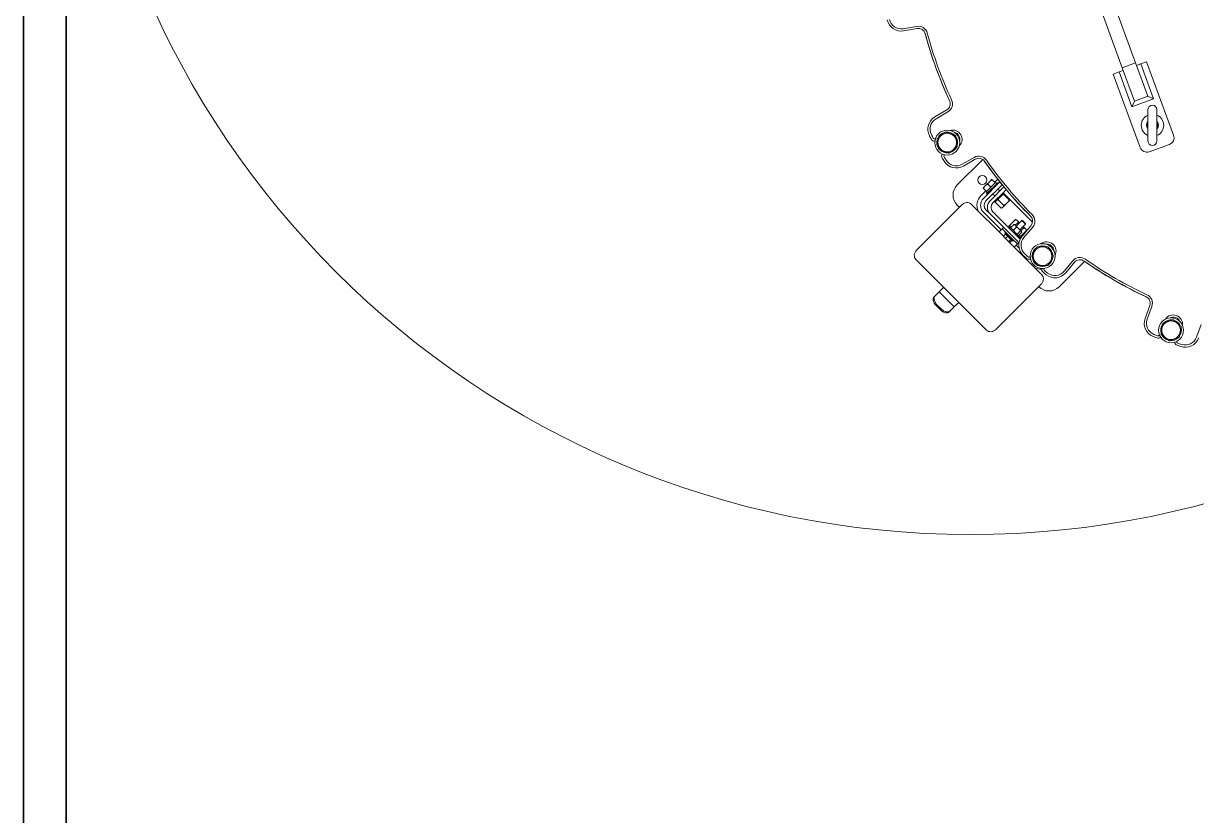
# Model space of a CAD drawing. Header units: inches. Extents: x 20 to 536, y 8 to 344.
# Drawn here: x 20 to 102.4, y 191.7 to 247.4 of the extents above; entities that cross this region are included whole.
import ezdxf

# ---------------------------------------------------------------- set-up
doc = ezdxf.new("R2010")
doc.units = ezdxf.units.IN
doc.header["$LTSCALE"] = 16
doc.header["$MEASUREMENT"] = 0
doc.layers.get('0').update_dxf_attribs({"lineweight": 25})
doc.layers.add('Border', color=7, linetype='Continuous', lineweight=35)
doc.layers.add('Visible', color=7, linetype='Continuous', lineweight=18)

# ---------------------------------------------------------------- blocks, each defined once
blk = doc.blocks.new('Borders 22x34_D')
at = {"layer": 'Border'}
for p, q in [((1.25, 21.5), (1.25, 0.5)), ((1.4375, 0.5), (1.4375, 21.3125))]:
    blk.add_line(p, q, dxfattribs=at)

msp = doc.modelspace()

# ---------------------------------------------------------------- linework, layer by layer
at = {"layer": 'Visible', "linetype": 'Continuous', "lineweight": 18}
for p, q in [((88.23923, 271.59338), (98.11781, 244.61512)), ((97.17879, 244.27128), (89.06596, 266.42728)), ((82.73601, 247.17741), (81.79432, 247.01137)), ((81.82124, 246.85872), (82.76293, 247.02476)), ((96.54328, 243.82559), (96.95411, 243.97602)), ((96.95411, 243.97602), (97.24755, 244.08347)), ((96.95411, 243.97602), (97.8524, 241.52281)), ((98.11781, 244.61512), (97.17879, 244.27128)), ((97.17879, 244.27128), (98.03839, 241.92371)), ((98.97742, 242.26755), (98.11781, 244.61512)), ((98.48003, 244.53476), (98.18658, 244.42731)), ((98.48003, 244.53476), (98.89085, 244.68519)), ((99.37831, 242.08155), (98.48003, 244.53476)), ((98.89085, 244.68519), (100.78198, 239.52054)), ((98.43441, 238.66094), (96.54328, 243.82559)), ((98.03839, 241.92371), (98.97742, 242.26755)), ((99.37831, 242.08155), (98.97742, 242.26755)), ((97.8524, 241.52281), (99.37831, 242.08155)), ((97.8524, 241.52281), (98.03839, 241.92371)), ((84.84749, 241.29746), (84.01939, 240.81935)), ((84.09689, 240.68512), (84.92499, 241.16323)), ((98.98377, 241.32479), (98.98377, 239.12007)), ((99.6137, 239.12007), (99.6137, 241.32479)), ((84.05255, 239.28543), (84.03582, 239.27577)), ((85.48064, 239.42587), (85.47519, 239.42127)), ((84.69082, 238.14128), (84.70755, 238.15093)), ((100.48439, 238.87911), (99.07585, 238.36334)), ((85.58475, 236.0272), (87.37429, 237.81674)), ((86.76999, 237.96759), (85.94189, 237.48949)), ((86.01939, 237.35525), (86.84749, 237.83336)), ((87.5549, 235.96334), (87.40022, 235.80866)), ((88.58514, 236.24159), (87.42322, 235.07967)), ((87.64329, 235.5656), (87.42785, 235.78103)), ((87.86426, 236.2727), (87.5549, 235.96334)), ((88.74278, 236.04568), (87.6, 234.9029)), ((88.43078, 236.17631), (87.65129, 235.39682)), ((87.69056, 235.61287), (87.90538, 235.82769)), ((87.95265, 235.87496), (87.73721, 236.09039)), ((88.01894, 236.42738), (87.86426, 236.2727)), ((87.95265, 235.87496), (87.90538, 235.82769)), ((88.86474, 235.89652), (87.91234, 234.94412)), ((87.99991, 235.92222), (87.95265, 235.87496)), ((87.99991, 235.92222), (88.21474, 236.13705)), ((88.262, 236.18432), (88.04657, 236.39975)), ((88.262, 236.18432), (88.21474, 236.13705)), ((88.42908, 236.43908), (88.21816, 236.22816)), ((88.262, 236.18432), (88.28594, 236.20825)), ((88.28594, 236.20825), (88.37433, 236.11986)), ((88.43078, 236.17631), (88.47532, 236.13177)), ((88.43913, 235.74203), (88.57469, 235.60647)), ((88.80557, 235.4838), (89.02516, 235.70339)), ((87.59944, 235.60944), (87.24645, 235.25645)), ((87.62282, 235.54513), (87.64329, 235.5656)), ((87.62282, 235.54513), (87.7112, 235.45674)), ((87.69056, 235.61287), (87.64329, 235.5656)), ((87.65129, 235.39682), (87.69583, 235.35228)), ((88.08558, 235.38847), (88.22113, 235.25292)), ((88.08911, 234.76734), (88.80557, 235.4838)), ((88.80578, 235.48359), (88.18515, 234.86296)), ((88.18515, 234.86296), (88.22969, 234.81842)), ((88.85032, 235.43905), (88.22969, 234.81842)), ((88.28537, 234.8741), (88.26353, 234.79258)), ((88.39791, 235.07614), (88.39812, 235.07593)), ((88.85328, 234.58857), (88.4564, 234.98545)), ((88.75146, 235.42969), (88.75167, 235.42948)), ((90.87679, 233.41259), (88.80557, 235.4838)), ((89.23903, 234.97432), (88.84215, 235.3712)), ((89.07599, 234.75161), (89.30688, 234.98249)), ((82.73285, 231.44316), (85.91483, 234.62514)), ((85.74371, 234.45402), (85.58475, 234.61298)), ((88.84737, 232.39971), (86.57368, 234.6734)), ((87.42322, 234.10387), (88.66187, 232.86522)), ((87.6, 234.28064), (87.91234, 233.96831)), ((90.01419, 232.22001), (88.08911, 234.14509)), ((88.66041, 234.3957), (88.26353, 234.79258)), ((88.74193, 234.41754), (88.66041, 234.3957)), ((88.74193, 234.41754), (88.78668, 234.4623)), ((88.78668, 234.4623), (89.07599, 234.75161)), ((87.91234, 233.96831), (89.92977, 231.95087)), ((89.67794, 233.59212), (89.28105, 233.19524)), ((89.3029, 233.11372), (89.28105, 233.19524)), ((89.56308, 233.25687), (89.34432, 233.03811)), ((89.61293, 233.24211), (89.59277, 233.24945)), ((89.67308, 233.18196), (89.61293, 233.24211)), ((89.87081, 233.39925), (89.6633, 233.19174)), ((89.90332, 232.95172), (89.67308, 233.18196)), ((89.75945, 233.57028), (89.67794, 233.59212)), ((89.72359, 233.13145), (90.12145, 233.52931)), ((89.80421, 233.52552), (89.75945, 233.57028)), ((89.96094, 233.3688), (89.80421, 233.52552)), ((89.98875, 232.86628), (90.38661, 233.26414)), ((90.38661, 233.26414), (90.12145, 233.52931)), ((90.17567, 233.52931), (90.12145, 233.52931)), ((90.17567, 233.52931), (90.38661, 233.31837)), ((90.38661, 233.31837), (90.38661, 233.26414)), ((88.52186, 232.72522), (88.6548, 232.85815)), ((88.74672, 232.95008), (88.6548, 232.85815)), ((88.83864, 233.042), (88.74672, 232.95008)), ((89.10027, 232.59652), (88.74672, 232.95008)), ((88.97772, 232.57058), (88.84131, 232.43418)), ((88.84996, 232.39004), (88.84521, 232.40776)), ((88.84996, 232.39004), (88.89909, 232.34091)), ((88.9334, 232.65026), (88.98997, 232.70683)), ((88.9334, 232.65026), (89.50757, 232.07609)), ((88.97772, 232.57058), (89.05324, 232.49506)), ((89.12877, 232.41953), (88.99237, 232.28313)), ((89.00411, 232.54419), (89.02179, 232.56187)), ((89.05324, 232.49506), (89.12877, 232.41953)), ((89.10027, 232.59652), (89.45383, 232.24297)), ((89.12877, 232.41953), (89.24131, 232.30699)), ((89.20268, 233.12486), (89.24722, 233.1694)), ((89.20268, 233.12486), (89.30534, 233.0222)), ((89.24722, 233.1694), (89.36141, 233.05521)), ((89.25867, 232.97553), (89.31523, 233.0321)), ((89.31523, 233.0321), (89.88941, 232.45793)), ((89.35908, 232.98826), (89.35174, 233.00842)), ((89.74799, 233.07195), (89.52924, 232.85319)), ((90.02354, 232.7964), (89.80479, 232.57764)), ((89.83284, 232.40136), (89.88941, 232.45793)), ((89.84556, 232.50177), (89.86572, 232.49443)), ((89.87951, 232.44803), (89.98216, 232.34537)), ((90.11417, 232.70577), (89.89542, 232.48701)), ((90.08641, 232.76863), (89.90332, 232.95172)), ((89.91251, 232.50411), (90.02671, 232.38991)), ((89.97103, 232.44559), (90.05255, 232.42375)), ((89.98216, 232.34537), (90.02671, 232.38991)), ((90.25656, 233.0135), (90.04904, 232.80599)), ((90.44943, 232.82063), (90.05255, 232.42375)), ((90.09942, 232.75562), (90.08641, 232.76863)), ((90.09942, 232.75562), (90.10675, 232.73547)), ((90.7652, 233.16442), (90.15056, 232.43192)), ((90.38283, 232.94691), (90.2261, 233.10363)), ((90.2693, 232.33228), (90.88394, 233.06479)), ((90.42759, 232.90215), (90.38283, 232.94691)), ((90.42759, 232.90215), (90.44943, 232.82063)), ((88.89909, 232.34091), (89.08716, 232.15284)), ((89.08716, 232.15284), (89.23672, 232.00328)), ((89.35386, 232.19444), (89.21745, 232.05804)), ((89.23672, 232.00328), (89.24735, 231.99265)), ((89.24131, 232.30699), (89.35386, 232.19444)), ((89.24735, 231.99265), (89.26506, 231.98791)), ((91.5307, 229.71638), (89.25702, 231.99006)), ((89.42789, 232.12041), (89.29148, 231.98401)), ((89.35386, 232.19444), (89.39087, 232.15743)), ((89.39087, 232.15743), (89.42789, 232.12041)), ((89.4015, 232.1468), (89.41918, 232.16448)), ((89.80738, 231.88942), (89.45383, 232.24297)), ((89.50757, 232.07609), (89.56414, 232.13266)), ((89.71546, 231.79749), (89.58252, 231.66456)), ((89.71546, 231.79749), (89.80738, 231.88942)), ((89.72253, 231.80456), (89.93651, 231.59058)), ((89.80738, 231.88942), (89.89931, 231.98134)), ((92.00028, 231.62224), (91.99673, 231.61606)), ((92.06052, 231.75718), (92.11232, 231.80898)), ((92.11266, 231.72023), (92.1667, 231.77428)), ((92.16694, 231.77411), (92.11289, 231.72005)), ((92.28767, 231.54128), (92.32569, 231.5793)), ((82.6846, 230.78431), (87.64161, 225.82729)), ((90.70635, 231.00184), (90.69394, 230.98704)), ((90.71193, 230.81517), (90.73871, 230.78838)), ((91.69746, 230.14499), (91.70987, 230.15978)), ((94.52861, 230.65921), (92.74067, 228.87128)), ((93.71064, 230.6929), (93.096, 229.9604)), ((93.21474, 229.86077), (93.82938, 230.59327)), ((91.48244, 229.05753), (88.30046, 225.87555)), ((84.03683, 228.24019), (83.97183, 228.17519)), ((84.03683, 228.24019), (84.26008, 228.46343)), ((84.26008, 228.46343), (84.31392, 228.51728)), ((84.40585, 228.6092), (84.31392, 228.51728)), ((84.31392, 228.51728), (85.37459, 227.45662)), ((84.40585, 228.6092), (84.63277, 228.83613)), ((91.32645, 228.87128), (91.31132, 228.88641)), ((84.07539, 227.57164), (84.42894, 227.21808)), ((84.49394, 227.28308), (84.14039, 227.63664)), ((85.37459, 227.45662), (85.32074, 227.40277)), ((85.37459, 227.45662), (85.46651, 227.54854)), ((85.69343, 227.77547), (85.46651, 227.54854)), ((99.10769, 227.54583), (98.78065, 226.64729)), ((98.9263, 226.59427), (99.25334, 227.49282)), ((85.03249, 227.11453), (85.09749, 227.17953)), ((85.32074, 227.40277), (85.09749, 227.17953)), ((100.79574, 226.51908), (100.79452, 226.51207)), ((102.72081, 226.23077), (102.39376, 225.33222)), ((99.79204, 225.49354), (99.78543, 225.4754)), ((101.01643, 225.02735), (101.02303, 225.0455))]:
    msp.add_line(p, q, dxfattribs=at)
for centre, radius in [((86.51016, 274.4507), 63), ((84.88249, 239.00827), 0.875), ((87.35251, 236.38075), 0.315), ((91.58104, 231.02525), 0.875), ((100.60597, 225.8147), 0.875)]:
    msp.add_circle(centre, radius, dxfattribs=at)
for centre, radius, start, end in [((81.64759, 247.84353), 1, 191.9188512, 280), ((81.64759, 247.84353), 0.845, 191.9188512, 280), ((82.84975, 246.53236), 0.655, 14.9454297, 100), ((82.84975, 246.53236), 0.5, 14.9454297, 100), ((110.86874, 254.01143), 28.50133, 194.872782, 205.127218), ((110.86874, 254.01143), 28.5, 194.9454297, 205.0545703), ((110.86874, 254.01143), 28.345, 194.9454297, 205.0545703), ((84.59749, 241.73047), 0.5, 300, 25.0545703), ((84.59749, 241.73047), 0.655, 300, 25.0545703), ((99.29874, 241.32479), 0.31496, 0, 180), ((84.51939, 239.95333), 1, 120, 208.0811488), ((84.51939, 239.95333), 0.845, 120, 208.0811488), ((99.29874, 240.22243), 0.7874, 113.5781785, 246.4218215), ((99.29874, 240.22243), 0.7874, 293.5781785, 66.4218215), ((85.27335, 239.23393), 0.655, 312.9900506, 107.0099494), ((99.29874, 240.22243), 0.41534, 139.3158347, 220.6841653), ((99.29874, 240.22243), 0.375, 147.1290349, 212.8709651), ((99.29874, 240.22243), 0.3625, 150.3260756, 209.6739244), ((99.29874, 240.22243), 0.41534, 319.3158347, 40.6841653), ((99.29874, 240.22243), 0.375, 327.1290349, 32.8709651), ((99.29874, 240.22243), 0.3625, 330.3260756, 29.6739244), ((110.86874, 254.01143), 30.865, 208.0811488, 208.5962393), ((83.98832, 239.35804), 0.25, 208.5962393, 275.7434698), ((110.86874, 254.01143), 30.71, 208.0811488, 208.5962393), ((83.98832, 239.35804), 0.095, 208.5962393, 300), ((84.88249, 239.00827), 0.7295, 164.1702714, 216.0519887), ((84.88249, 239.00827), 0.7295, 104.1702714, 156.0519887), ((84.88249, 239.00827), 0.656, 130.1111301, 190.1111301), ((84.88249, 239.00827), 0.656, 70.1111301, 130.1111301), ((84.88249, 239.00827), 0.7295, 44.1702714, 96.0519887), ((84.88249, 239.00827), 0.656, 10.1111301, 70.1111301), ((84.88249, 239.00827), 0.656, 310.1111301, 10.1111301), ((85.27335, 239.23393), 0.5, 343.7192044, 76.2807956), ((84.88249, 239.00827), 0.7295, 34.9210559, 36.0519887), ((84.88249, 239.00827), 0.7295, 344.1702714, 34.9210559), ((99.29874, 239.12007), 0.31496, 180, 0), ((100.31247, 239.34862), 0.5, 290.1111301, 20.1111301), ((84.88249, 239.00827), 0.656, 190.1111301, 250.1111301), ((84.88249, 239.00827), 0.7295, 224.1702714, 276.0519887), ((84.73832, 238.05901), 0.25, 144.2565302, 211.4037607), ((84.73832, 238.05901), 0.095, 120, 211.4037607), ((84.88249, 239.00827), 0.656, 250.1111301, 310.1111301), ((84.88249, 239.00827), 0.7295, 284.1702714, 336.0519887), ((98.90393, 238.83286), 0.5, 200.1111301, 290.1111301), ((110.86874, 254.01143), 30.865, 211.4037607, 211.9188512), ((110.86874, 254.01143), 30.71, 211.4037607, 211.9188512), ((85.51939, 238.22128), 1, 211.9188512, 300), ((85.51939, 238.22128), 0.845, 211.9188512, 300), ((87.09749, 237.40035), 0.655, 34.9454297, 120), ((87.09749, 237.40035), 0.5, 34.9454297, 120), ((110.86874, 254.01143), 28.50133, 214.872782, 225.127218), ((110.86874, 254.01143), 28.5, 214.9454297, 225.0545703), ((110.86874, 254.01143), 28.345, 214.9454297, 225.0545703), ((86.29185, 235.32009), 1, 135, 225), ((87.91113, 234.59177), 0.94, 135, 205.8531179), ((87.91113, 234.59177), 0.69, 135, 225), ((87.91113, 234.59177), 0.44, 135, 225), ((88.40024, 234.45621), 0.69, 135, 225), ((88.40024, 234.45621), 0.44, 135, 225), ((90.38218, 233.48581), 0.5, 320, 45.0545703), ((90.38218, 233.48581), 0.655, 320, 45.0545703), ((90.9166, 231.78913), 1, 140, 228.0811488), ((90.9166, 231.78913), 0.845, 140, 228.0811488), ((91.58104, 231.02525), 0.7295, 124.1702714, 176.0519887), ((91.58104, 231.02525), 0.656, 90.1111301, 150.1111301), ((91.58104, 231.02525), 0.7295, 64.1702714, 116.0519887), ((91.87115, 231.37099), 0.655, 332.9900506, 127.0099494), ((91.58104, 231.02525), 0.656, 30.1111301, 90.1111301), ((91.87115, 231.37099), 0.5, 3.7192044, 96.2807956), ((91.58104, 231.02525), 0.7295, 54.9210559, 56.0519887), ((91.58104, 231.02525), 0.7295, 4.1702714, 54.9210559), ((110.86874, 254.01143), 30.865, 228.0811488, 228.5962393), ((110.86874, 254.01143), 30.71, 228.0811488, 228.5962393), ((90.62117, 231.04811), 0.25, 228.5962393, 295.7434698), ((90.62117, 231.04811), 0.095, 228.5962393, 320), ((91.58104, 231.02525), 0.7295, 184.1702714, 236.0519887), ((91.58104, 231.02525), 0.656, 150.1111301, 210.1111301), ((91.58104, 231.02525), 0.7295, 304.1702714, 356.0519887), ((91.58104, 231.02525), 0.656, 330.1111301, 30.1111301), ((94.2124, 230.27187), 0.655, 54.9454297, 140), ((94.2124, 230.27187), 0.5, 54.9454297, 140), ((110.86874, 254.01143), 28.345, 234.9454297, 245.0545703), ((91.58104, 231.02525), 0.656, 210.1111301, 270.1111301), ((91.44908, 231.05382), 0.94, 244.1468821, 274.4731245), ((91.58104, 231.02525), 0.7295, 244.1702714, 296.0519887), ((91.77023, 230.08393), 0.25, 164.2565302, 231.4037607), ((91.58104, 231.02525), 0.656, 270.1111301, 330.1111301), ((110.86874, 254.01143), 30.865, 231.4037607, 231.9188512), ((91.77023, 230.08393), 0.095, 140, 231.4037607), ((110.86874, 254.01143), 30.71, 231.4037607, 231.9188512), ((92.44869, 230.50355), 0.845, 231.9188512, 320), ((110.86874, 254.01143), 28.50133, 234.872782, 245.127218), ((110.86874, 254.01143), 28.5, 234.9454297, 245.0545703), ((92.44869, 230.50355), 1, 231.9188512, 320), ((92.03356, 229.57838), 1, 225, 315), ((98.63784, 227.71684), 0.655, 340, 65.0545703), ((98.63784, 227.71684), 0.5, 340, 65.0545703), ((99.72034, 226.30527), 1, 160, 248.0811488), ((99.72034, 226.30527), 0.845, 160, 248.0811488), ((100.76033, 226.23881), 0.655, 352.9900506, 147.0099494), ((100.76033, 226.23881), 0.5, 23.7192044, 116.2807956), ((100.60597, 225.8147), 0.7295, 144.1702714, 196.0519887), ((100.60597, 225.8147), 0.656, 170.1111301, 230.1111301), ((100.60597, 225.8147), 0.656, 110.1111301, 170.1111301), ((100.60597, 225.8147), 0.7295, 84.1702714, 136.0519887), ((100.60597, 225.8147), 0.656, 50.1111301, 110.1111301), ((100.60597, 225.8147), 0.7295, 74.9210559, 76.0519887), ((100.60597, 225.8147), 0.7295, 24.1702714, 74.9210559), ((100.60597, 225.8147), 0.656, 350.1111301, 50.1111301), ((100.60597, 225.8147), 0.7295, 324.1702714, 16.0519887), ((110.86874, 254.01143), 30.865, 248.0811488, 248.5962393), ((110.86874, 254.01143), 30.71, 248.0811488, 248.5962393), ((99.69616, 225.50789), 0.25, 248.5962393, 315.7434698), ((99.69616, 225.50789), 0.095, 248.5962393, 340), ((100.60597, 225.8147), 0.7295, 204.1702714, 256.0519887), ((100.60597, 225.8147), 0.656, 230.1111301, 290.1111301), ((100.60597, 225.8147), 0.7295, 264.1702714, 316.0519887), ((100.60597, 225.8147), 0.656, 290.1111301, 350.1111301), ((101.1057, 224.99486), 0.25, 184.2565302, 251.4037607), ((101.1057, 224.99486), 0.095, 160, 251.4037607), ((101.59972, 225.62123), 1, 251.9188512, 340), ((101.59972, 225.62123), 0.845, 251.9188512, 340), ((110.86874, 254.01143), 30.865, 251.4037607, 251.9188512), ((110.86874, 254.01143), 30.71, 251.4037607, 251.9188512)]:
    msp.add_arc(centre, radius, start, end, dxfattribs=at)
for centre, major_axis, start_param, end_param in [((84.39039, 227.88664), (-0.35355, 0.35355), 0, 1.57079633), ((84.32539, 227.82164), (-0.35355, 0.35355), 0, 1.57079633), ((84.67894, 227.46808), (0.35355, -0.35355), 4.71238898, 6.28318531), ((84.74394, 227.53308), (0.35355, -0.35355), 4.71238898, 6.28318531)]:
    msp.add_ellipse(centre, major_axis=major_axis, ratio=0.70710678, start_param=start_param, end_param=end_param, dxfattribs=at)
for points, weights in [([(84.17019, 239.26596), (84.32542, 239.39672), (84.45985, 239.50997)], [1, 1.0379548493, 1]), ([(84.23668, 238.8931), (84.20582, 239.06614), (84.17019, 239.26596)], [1, 1.0379548493, 1]), ([(84.45985, 239.50997), (84.59428, 239.62322), (84.74951, 239.75398)], [1, 1.0379548493, 1]), ([(84.74951, 239.75398), (84.94037, 239.68494), (85.10566, 239.62514)], [1, 1.0379548493, 1]), ([(85.10566, 239.62514), (85.27095, 239.56534), (85.46181, 239.49629)], [1, 1.0379548493, 1]), ([(85.46181, 239.49629), (85.49744, 239.29648), (85.5283, 239.12343)], [1, 1.0379548493, 1]), ([(85.5283, 239.12343), (85.55916, 238.95039), (85.59479, 238.75057)], [1, 1.0379548493, 1]), ([(84.30317, 238.52024), (84.26754, 238.72005), (84.23668, 238.8931)], [1, 1.0379548493, 1]), ([(84.65932, 238.39139), (84.49403, 238.45119), (84.30317, 238.52024)], [1, 1.0379548493, 1]), ([(85.01547, 238.26255), (84.82461, 238.33159), (84.65932, 238.39139)], [1, 1.0379548493, 1]), ([(85.30513, 238.50656), (85.1707, 238.39331), (85.01547, 238.26255)], [1, 1.0379548493, 1]), ([(85.59479, 238.75057), (85.43957, 238.61981), (85.30513, 238.50656)], [1, 1.0379548493, 1]), ([(87.42785, 235.78103), (87.40022, 235.80866), (87.40022, 235.80866)], [1.01001874936, 1.04314139574, 1]), ([(87.5549, 235.96334), (87.48311, 235.89156), (87.42785, 235.78103)], [1, 1.04314139574, 1.01001874936]), ([(87.73721, 236.09039), (87.62669, 236.03513), (87.5549, 235.96334)], [1.01001874936, 1.04314139574, 1]), ([(87.86426, 236.2727), (87.79247, 236.20092), (87.73721, 236.09039)], [1, 1.04314139574, 1.01001874936]), ([(88.04657, 236.39975), (87.93604, 236.34449), (87.86426, 236.2727)], [1.01001874936, 1.04314139574, 1]), ([(88.01894, 236.42738), (88.01894, 236.42738), (88.04657, 236.39975)], [1, 1.04314139574, 1.01001874936]), ([(88.33013, 234.91886), (88.28537, 234.8741), (88.26353, 234.79258)], [1, 1.0379548493, 1]), ([(88.4564, 234.98545), (88.37488, 234.96361), (88.33013, 234.91886)], [1, 1.0379548493, 1]), ([(88.61944, 235.20817), (88.52992, 235.11865), (88.4564, 234.98545)], [1, 1.0379548493, 1]), ([(88.84215, 235.3712), (88.70895, 235.29768), (88.61944, 235.20817)], [1, 1.0379548493, 1]), ([(88.86178, 235.42759), (88.85053, 235.40247), (88.84215, 235.3712)], [1.01778805078, 1.01422650336, 1]), ([(89.07599, 234.75161), (89.16551, 234.84112), (89.23903, 234.97432)], [1, 1.0379548493, 1]), ([(89.23903, 234.97432), (89.2703, 234.9827), (89.29542, 234.99395)], [1, 1.01422650336, 1.01778805078]), ([(88.66041, 234.3957), (88.74193, 234.41754), (88.78668, 234.4623)], [1, 1.0379548493, 1]), ([(88.78668, 234.4623), (88.83144, 234.50706), (88.85328, 234.58857)], [1, 1.0379548493, 1]), ([(88.85328, 234.58857), (88.98648, 234.6621), (89.07599, 234.75161)], [1, 1.0379548493, 1]), ([(89.28105, 233.19524), (89.3029, 233.11372), (89.34765, 233.06897)], [1, 1.0379548493, 1]), ([(89.67308, 233.18196), (89.63017, 233.22487), (89.56308, 233.25687)], [1, 1.0379548493, 1]), ([(89.56308, 233.25687), (89.57977, 233.25418), (89.59277, 233.24945)], [1, 1.0148089431, 1.01806179786]), ([(89.74799, 233.07195), (89.71599, 233.13905), (89.67308, 233.18196)], [1, 1.0379548493, 1]), ([(89.80421, 233.52552), (89.75945, 233.57028), (89.67794, 233.59212)], [1, 1.0379548493, 1]), ([(89.87081, 233.39925), (89.84897, 233.48077), (89.80421, 233.52552)], [1, 1.0379548493, 1]), ([(89.9463, 233.35416), (89.91103, 233.37705), (89.87081, 233.39925)], [1.01576129232, 1.01116500448, 1]), ([(88.84131, 232.43418), (88.86404, 232.37596), (88.89909, 232.34091)], [1, 1.0379548493, 1]), ([(88.84521, 232.40776), (88.84215, 232.41918), (88.84131, 232.43418)], [1.01806179786, 1.0148089431, 1]), ([(89.34432, 233.03811), (89.37632, 232.97102), (89.41923, 232.9281)], [1, 1.0379548493, 1]), ([(89.35174, 233.00842), (89.34701, 233.02142), (89.34432, 233.03811)], [1.01806179786, 1.0148089431, 1]), ([(89.34765, 233.06897), (89.35452, 233.0621), (89.36207, 233.05586)], [1, 1.00564367999, 1.00960899084]), ([(89.41923, 232.9281), (89.46214, 232.88519), (89.52924, 232.85319)], [1, 1.0379548493, 1]), ([(89.52924, 232.85319), (89.58552, 232.76181), (89.64947, 232.69787)], [1, 1.0379548493, 1]), ([(89.64947, 232.69787), (89.71341, 232.63393), (89.80479, 232.57764)], [1, 1.0379548493, 1]), ([(89.90332, 232.95172), (89.83938, 233.01566), (89.74799, 233.07195)], [1, 1.0379548493, 1]), ([(89.80479, 232.57764), (89.81152, 232.53581), (89.83255, 232.51478)], [1, 1.0379548493, 1]), ([(89.83255, 232.51478), (89.85358, 232.49375), (89.89542, 232.48701)], [1, 1.0379548493, 1]), ([(90.02354, 232.7964), (89.96726, 232.88778), (89.90332, 232.95172)], [1, 1.0379548493, 1]), ([(89.91317, 232.50476), (89.9194, 232.49722), (89.92627, 232.49035)], [1.00960899084, 1.00564367999, 1]), ([(89.92627, 232.49035), (89.97103, 232.44559), (90.05255, 232.42375)], [1, 1.0379548493, 1]), ([(90.08641, 232.76863), (90.06537, 232.78966), (90.02354, 232.7964)], [1, 1.0379548493, 1]), ([(90.11417, 232.70577), (90.10744, 232.7476), (90.08641, 232.76863)], [1, 1.0379548493, 1]), ([(90.25656, 233.0135), (90.23435, 233.05372), (90.21147, 233.089)], [1, 1.01116500448, 1.01576129232]), ([(90.38283, 232.94691), (90.33807, 232.99166), (90.25656, 233.0135)], [1, 1.0379548493, 1]), ([(90.44943, 232.82063), (90.42759, 232.90215), (90.38283, 232.94691)], [1, 1.0379548493, 1]), ([(88.89909, 232.34091), (88.93415, 232.30585), (88.99237, 232.28313)], [1, 1.0379548493, 1]), ([(88.99237, 232.28313), (89.03493, 232.20507), (89.08716, 232.15284)], [1, 1.0379548493, 1]), ([(89.08716, 232.15284), (89.13939, 232.10061), (89.21745, 232.05804)], [1, 1.0379548493, 1]), ([(89.21745, 232.05804), (89.21954, 232.02046), (89.23672, 232.00328)], [1, 1.0379548493, 1]), ([(89.23672, 232.00328), (89.2539, 231.9861), (89.29148, 231.98401)], [1, 1.0379548493, 1]), ([(91.01229, 231.35215), (91.09988, 231.50454), (91.20102, 231.68051)], [1, 1.0379548493, 1]), ([(91.20102, 231.68051), (91.40399, 231.68091), (91.57977, 231.68125)], [1, 1.0379548493, 1]), ([(91.57977, 231.68125), (91.75554, 231.68159), (91.95851, 231.68198)], [1, 1.0379548493, 1]), ([(91.95851, 231.68198), (92.06033, 231.5064), (92.14851, 231.35435)], [1, 1.0379548493, 1]), ([(92.06049, 231.7572), (92.06299, 231.75965), (92.06547, 231.76213)], [1.00197275572, 1.0010134378, 1]), ([(92.06547, 231.76213), (92.08851, 231.78517), (92.10993, 231.81028)], [1, 1.00950299289, 1.0142473383]), ([(90.82356, 231.02378), (90.9247, 231.19975), (91.01229, 231.35215)], [1, 1.0379548493, 1]), ([(91.01356, 230.69615), (90.92538, 230.8482), (90.82356, 231.02378)], [1, 1.0379548493, 1]), ([(92.14851, 231.35435), (92.2367, 231.20229), (92.33852, 231.02672)], [1, 1.0379548493, 1]), ([(92.33852, 231.02672), (92.23738, 230.85075), (92.14979, 230.69835)], [1, 1.0379548493, 1]), ([(91.20357, 230.36851), (91.10174, 230.54409), (91.01356, 230.69615)], [1, 1.0379548493, 1]), ([(91.58231, 230.36925), (91.40654, 230.36891), (91.20357, 230.36851)], [1, 1.0379548493, 1]), ([(91.96105, 230.36998), (91.75808, 230.36959), (91.58231, 230.36925)], [1, 1.0379548493, 1]), ([(92.14979, 230.69835), (92.06219, 230.54595), (91.96105, 230.36998)], [1, 1.0379548493, 1]), ([(99.89467, 225.55425), (99.92952, 225.7542), (99.95971, 225.92736)], [1, 1.0379548493, 1]), ([(99.95971, 225.92736), (99.9899, 226.10053), (100.02476, 226.30048)], [1, 1.0379548493, 1]), ([(100.02476, 226.30048), (100.21535, 226.37027), (100.38041, 226.4307)], [1, 1.0379548493, 1]), ([(100.38041, 226.4307), (100.54546, 226.49114), (100.73605, 226.56093)], [1, 1.0379548493, 1]), ([(100.73605, 226.56093), (100.89179, 226.43077), (101.02666, 226.31804)], [1, 1.0379548493, 1]), ([(101.02666, 226.31804), (101.16153, 226.20532), (101.31726, 226.07516)], [1, 1.0379548493, 1]), ([(101.31726, 226.07516), (101.28241, 225.87521), (101.25222, 225.70204)], [1, 1.0379548493, 1]), ([(100.18527, 225.31136), (100.0504, 225.42409), (99.89467, 225.55425)], [1, 1.0379548493, 1]), ([(100.47588, 225.06847), (100.32014, 225.19864), (100.18527, 225.31136)], [1, 1.0379548493, 1]), ([(100.83153, 225.1987), (100.66647, 225.13826), (100.47588, 225.06847)], [1, 1.0379548493, 1]), ([(101.18718, 225.32893), (100.99658, 225.25914), (100.83153, 225.1987)], [1, 1.0379548493, 1]), ([(101.25222, 225.70204), (101.22203, 225.52888), (101.18718, 225.32893)], [1, 1.0379548493, 1])]:
    msp.add_rational_spline(points, weights, degree=2, dxfattribs=at)
for points, knots in [([(85.91483, 234.62514), (85.95923, 234.66953), (86.01407, 234.7094), (86.13178, 234.7659), (86.19467, 234.78253), (86.31123, 234.79157), (86.37267, 234.78457), (86.48434, 234.74503), (86.53459, 234.71248), (86.57368, 234.6734)], [7.66569537, 7.66569537, 7.66569537, 7.66569537, 8.14410219, 8.14410219, 8.62250901, 8.62250901, 9.10136342, 9.10136342, 9.58021783, 9.58021783, 9.58021783, 9.58021783]), ([(82.6846, 230.78431), (82.64551, 230.8234), (82.61296, 230.87365), (82.57342, 230.98532), (82.56642, 231.04676), (82.57546, 231.16332), (82.59209, 231.22621), (82.64859, 231.34392), (82.68846, 231.39876), (82.73285, 231.44316)], [5.7511729, 5.7511729, 5.7511729, 5.7511729, 6.23002731, 6.23002731, 6.70888172, 6.70888172, 7.18728854, 7.18728854, 7.66569537, 7.66569537, 7.66569537, 7.66569537]), ([(91.5307, 229.71638), (91.56979, 229.67729), (91.60234, 229.62704), (91.64187, 229.51537), (91.64888, 229.45393), (91.63983, 229.33736), (91.62321, 229.27447), (91.5667, 229.15676), (91.52684, 229.10192), (91.48244, 229.05753)], [1.91832521, 1.91832521, 1.91832521, 1.91832521, 2.39717963, 2.39717963, 2.87603404, 2.87603404, 3.35444086, 3.35444086, 3.83284768, 3.83284768, 3.83284768, 3.83284768]), ([(88.30046, 225.87555), (88.25607, 225.83115), (88.20123, 225.79129), (88.08352, 225.73478), (88.02063, 225.71816), (87.90406, 225.70911), (87.84262, 225.71612), (87.73095, 225.75565), (87.6807, 225.7882), (87.64161, 225.82729)], [3.83284768, 3.83284768, 3.83284768, 3.83284768, 4.3112545, 4.3112545, 4.78966133, 4.78966133, 5.26851574, 5.26851574, 5.74737015, 5.74737015, 5.74737015, 5.74737015])]:
    msp.add_open_spline(points, degree=3, knots=knots, dxfattribs=at)

# ---------------------------------------------------------------- block references
at = {"xscale": 16, "yscale": 16, "zscale": 16}
msp.add_blockref('Borders 22x34_D', (0, 0), dxfattribs=at)

doc.saveas('drawing.dxf')
